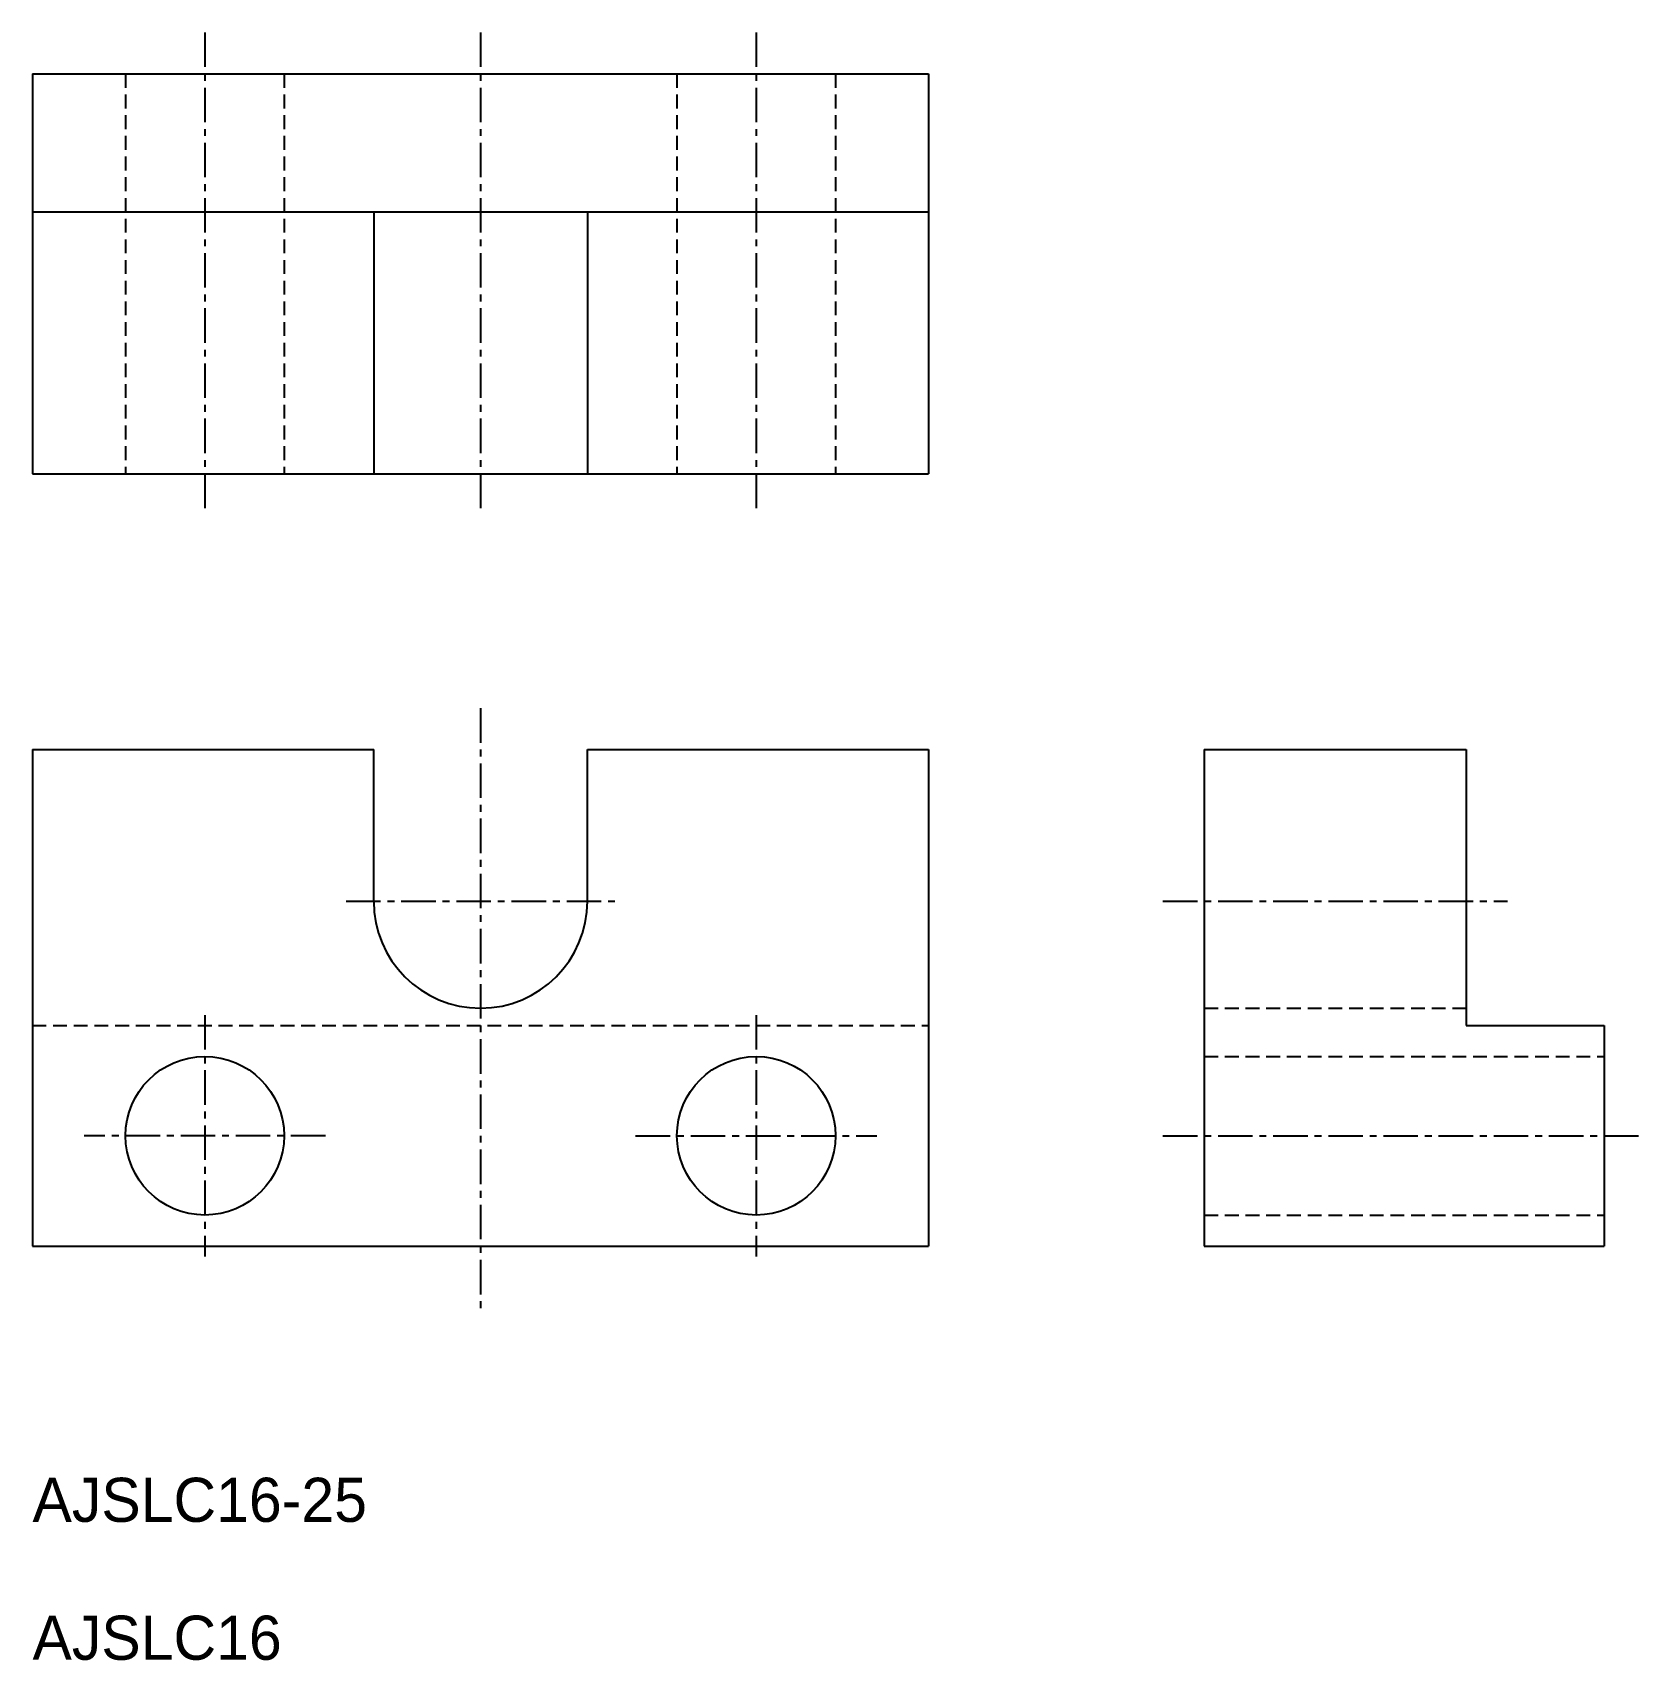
# Model space of a CAD drawing. Extents: x -3069 to -2952, y -1144 to -1026.
import ezdxf

# ---------------------------------------------------------------- set-up
doc = ezdxf.new("R2010")
doc.units = 0
doc.header["$LTSCALE"] = 2
doc.linetypes.add('CENTER', pattern=[2, 1.25, -0.25, 0.25, -0.25])
doc.linetypes.add('DASHED', pattern=[0.75, 0.5, -0.25])
doc.layers.get('0').update_dxf_attribs({"linetype": 'CONTINUOUS'})
doc.layers.add('CENTER', color=1, linetype='CENTER')

msp = doc.modelspace()

# ---------------------------------------------------------------- linework, layer by layer
at = {"color": 7, "linetype": 'CONTINUOUS'}
for p, q in [((-3069.35, -1028.71), (-3004.35, -1028.71)), ((-3069.35, -1028.71), (-3069.35, -1057.71)), ((-3004.35, -1028.71), (-3004.35, -1057.71)), ((-3069.35, -1038.71), (-3004.35, -1038.71)), ((-3044.6, -1038.71), (-3044.6, -1057.71)), ((-3029.1, -1038.71), (-3029.1, -1057.71)), ((-3069.35, -1057.71), (-3004.35, -1057.71)), ((-3069.35, -1077.71), (-3044.6, -1077.71)), ((-3069.35, -1077.71), (-3069.35, -1113.71)), ((-3044.6, -1088.71), (-3044.6, -1077.71)), ((-3029.1, -1077.71), (-3004.35, -1077.71)), ((-3029.1, -1088.71), (-3029.1, -1077.71)), ((-3004.35, -1077.71), (-3004.35, -1113.71)), ((-2984.35, -1077.71), (-2965.35, -1077.71)), ((-2984.35, -1077.71), (-2984.35, -1113.71)), ((-2965.35, -1077.71), (-2965.35, -1097.71)), ((-2965.35, -1097.71), (-2955.35, -1097.71)), ((-2955.35, -1097.71), (-2955.35, -1113.71)), ((-3069.35, -1113.71), (-3004.35, -1113.71)), ((-2984.35, -1113.71), (-2955.35, -1113.71))]:
    msp.add_line(p, q, dxfattribs=at)
at = {"color": 3, "linetype": 'DASHED'}
for p, q in [((-3062.6, -1028.71), (-3062.6, -1057.71)), ((-3051.1, -1028.71), (-3051.1, -1057.71)), ((-3022.6, -1028.71), (-3022.6, -1057.71)), ((-3011.1, -1028.71), (-3011.1, -1057.71)), ((-2984.35, -1096.46), (-2965.35, -1096.46)), ((-3069.35, -1097.71), (-3004.35, -1097.71)), ((-2984.35, -1099.96), (-2955.35, -1099.96)), ((-2984.35, -1111.46), (-2955.35, -1111.46))]:
    msp.add_line(p, q, dxfattribs=at)
for p, q in [((-3062.66, -1077.71), (-3062.66, -1077.71)), ((-3055.97, -1077.71), (-3055.97, -1077.71))]:
    msp.add_line(p, q)
at = {"color": 7, "linetype": 'CONTINUOUS'}
for centre in [(-3056.85, -1105.71), (-3016.85, -1105.71)]:
    msp.add_circle(centre, 5.75, dxfattribs=at)
msp.add_arc((-3036.85, -1088.71), 7.75, 180, 0, dxfattribs=at)
at = {"layer": 'CENTER', "color": 1, "linetype": 'CENTER'}
for p, q in [((-3056.85, -1025.71), (-3056.85, -1060.71)), ((-3036.85, -1025.71), (-3036.85, -1060.71)), ((-3016.85, -1025.71), (-3016.85, -1060.71)), ((-3036.85, -1074.71), (-3036.85, -1118.54)), ((-3046.6, -1088.71), (-3027.1, -1088.71)), ((-2987.35, -1088.71), (-2962.35, -1088.71)), ((-3056.85, -1096.96), (-3056.85, -1114.46)), ((-3016.85, -1096.96), (-3016.85, -1114.46)), ((-3048.1, -1105.71), (-3065.6, -1105.71)), ((-3025.6, -1105.71), (-3008.1, -1105.71)), ((-2987.35, -1105.71), (-2952.35, -1105.71))]:
    msp.add_line(p, q, dxfattribs=at)

# ---------------------------------------------------------------- texts
at = {"color": 7, "linetype": 'CONTINUOUS'}
for s, p in [('AJSLC16-25', (-3069.35, -1133.71)), ('AJSLC16', (-3069.35, -1143.71))]:
    msp.add_text(s, height=3.2, dxfattribs=at).set_placement(p)

doc.saveas('drawing.dxf')
